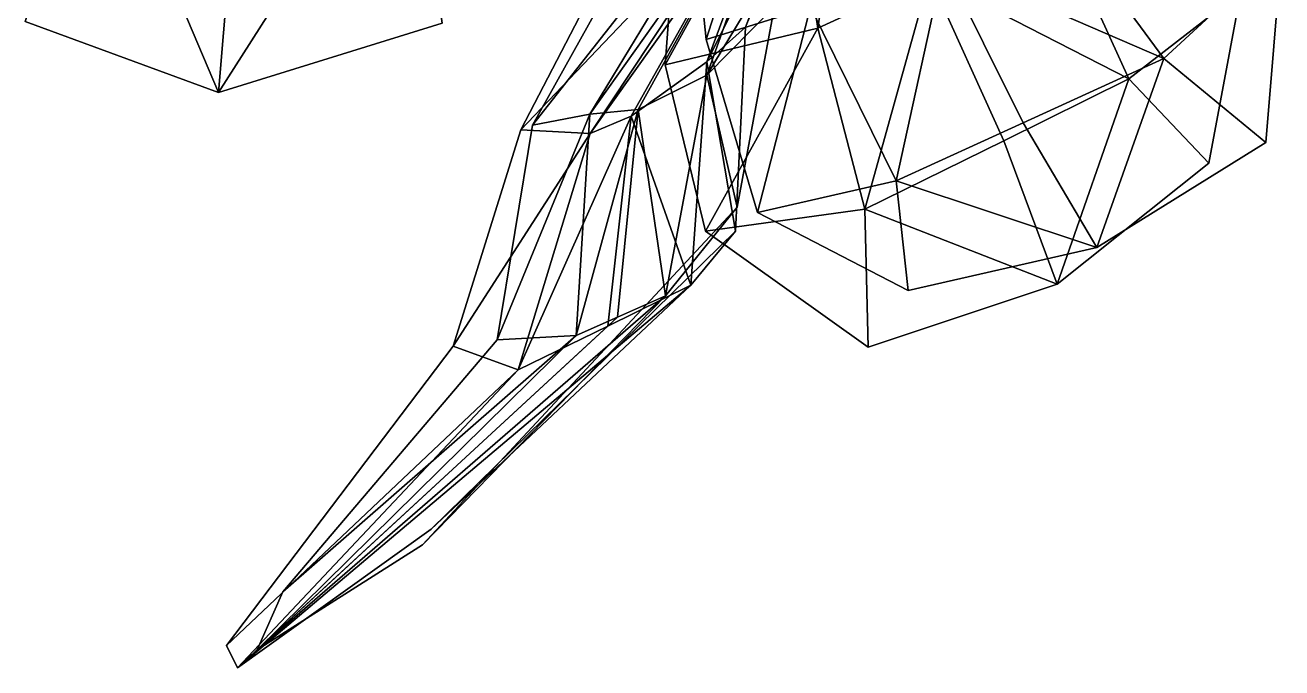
# Model space of a CAD drawing. Header units: metres. Extents: x -488 to 282, y -579 to 399.
# Drawn here: x 43.8 to 99.5, y -578.6 to -550.1 of the extents above; entities that cross this region are included whole.
import ezdxf

# ---------------------------------------------------------------- set-up
doc = ezdxf.new("R2010")
doc.units = ezdxf.units.M

msp = doc.modelspace()

# ---------------------------------------------------------------- linework, layer by layer
at = {"layer": 'coreopsi_1Petal1', "color": 3}
for points in [[(81.2993, -535.645, 66.2474), (75.7365, -550.2039, 76.8337), (79.7051, -540.3812, 64.9767)], [(81.2993, -535.645, 66.2474), (79.7051, -540.3812, 64.9767), (75.7365, -550.2039, 76.8337)], [(78.3748, -541.5342, 57.3605), (65.7755, -554.7517, 56.3562), (74.3608, -538.1999, 55.4745)], [(78.3748, -541.5342, 57.3605), (74.3608, -538.1999, 55.4745), (65.7755, -554.7517, 56.3562)], [(75.2313, -538.5134, 65.3071), (66.2959, -554.5449, 61.04955), (76.116, -542.0545, 61.6648)], [(75.2313, -538.5134, 65.3071), (76.116, -542.0545, 61.6648), (66.2959, -554.5449, 61.04955)], [(77.6607, -541.9028, 60.9049), (72.1729, -551.8794, 75.2158), (73.1525, -538.8273, 61.9068)], [(77.6607, -541.9028, 60.9049), (73.1525, -538.8273, 61.9068), (72.1729, -551.8794, 75.2158)], [(53.4838, -540.0354, 46.3878), (46.8872, -540.1389, 48.4148), (52.3943, -553.1052, 22.2687)], [(53.4838, -540.0354, 46.3878), (52.3943, -553.1052, 22.2687), (46.8872, -540.1389, 48.4148)], [(52.3943, -553.1052, 22.2687), (62.2945, -550.0221, 26.1686), (60.8235, -539.8705, 44.2941)], [(52.3943, -553.1052, 22.2687), (60.8235, -539.8705, 44.2941), (62.2945, -550.0221, 26.1686)], [(52.3943, -553.1052, 22.2687), (60.8235, -539.8705, 44.2941), (53.4838, -540.0354, 46.3878)], [(52.3943, -553.1052, 22.2687), (53.4838, -540.0354, 46.3878), (60.8235, -539.8705, 44.2941)], [(72.8403, -539.5923, 58.8996), (73.9986, -550.7468, 43.7597), (76.8996, -541.6389, 56.4661)], [(72.8403, -539.5923, 58.8996), (76.8996, -541.6389, 56.4661), (73.9986, -550.7468, 43.7597)], [(80.4793, -539.9982, 63.08531), (78.9373, -550.2424, 75.9522), (77.6607, -541.9028, 60.9049)], [(80.4793, -539.9982, 63.08531), (77.6607, -541.9028, 60.9049), (78.9373, -550.2424, 75.9522)], [(83.8822, -547.9609, 76.7662), (78.9373, -550.2424, 75.9522), (80.4793, -539.9982, 63.08531)], [(83.8822, -547.9609, 76.7662), (80.4793, -539.9982, 63.08531), (78.9373, -550.2424, 75.9522)], [(46.8872, -540.1389, 48.4148), (43.8212, -549.9476, 30.4711), (52.3943, -553.1052, 22.2687)], [(46.8872, -540.1389, 48.4148), (52.3943, -553.1052, 22.2687), (43.8212, -549.9476, 30.4711)], [(78.00774, -541.1279, 58.1498), (74.01688, -552.3261, 46.6801), (81.4377, -540.0732, 56.2927)], [(78.00774, -541.1279, 58.1498), (81.4377, -540.0732, 56.2927), (74.01688, -552.3261, 46.6801)], [(74.01688, -552.3261, 46.6801), (77.01583, -549.2942, 41.1311), (81.4377, -540.0732, 56.2927)], [(74.01688, -552.3261, 46.6801), (81.4377, -540.0732, 56.2927), (77.01583, -549.2942, 41.1311)], [(79.7051, -540.3812, 64.9767), (74.01744, -551.7366, 72.5888), (77.9473, -541.1838, 61.3631)], [(79.7051, -540.3812, 64.9767), (77.9473, -541.1838, 61.3631), (74.01744, -551.7366, 72.5888)], [(79.7051, -540.3812, 64.9767), (75.7365, -550.2039, 76.8337), (74.01744, -551.7366, 72.5888)], [(79.7051, -540.3812, 64.9767), (74.01744, -551.7366, 72.5888), (75.7365, -550.2039, 76.8337)], [(76.116, -542.0545, 61.6648), (68.8337, -554.061, 56.9692), (78.00774, -541.1279, 58.1498)], [(76.116, -542.0545, 61.6648), (78.00774, -541.1279, 58.1498), (68.8337, -554.061, 56.9692)], [(78.00774, -541.1279, 58.1498), (68.8337, -554.061, 56.9692), (70.9869, -553.8548, 51.01641)], [(78.00774, -541.1279, 58.1498), (70.9869, -553.8548, 51.01641), (68.8337, -554.061, 56.9692)], [(70.9869, -553.8548, 51.01641), (74.01688, -552.3261, 46.6801), (78.00774, -541.1279, 58.1498)], [(70.9869, -553.8548, 51.01641), (78.00774, -541.1279, 58.1498), (74.01688, -552.3261, 46.6801)], [(68.8484, -554.9117, 62.6419), (65.7755, -554.7517, 56.3562), (78.3748, -541.5342, 57.3605)], [(68.8484, -554.9117, 62.6419), (78.3748, -541.5342, 57.3605), (65.7755, -554.7517, 56.3562)], [(77.9473, -541.1838, 61.3631), (68.8484, -554.9117, 62.6419), (78.3748, -541.5342, 57.3605)], [(77.9473, -541.1838, 61.3631), (78.3748, -541.5342, 57.3605), (68.8484, -554.9117, 62.6419)], [(70.672, -554.1465, 67.7809), (68.8484, -554.9117, 62.6419), (77.9473, -541.1838, 61.3631)], [(70.672, -554.1465, 67.7809), (77.9473, -541.1838, 61.3631), (68.8484, -554.9117, 62.6419)], [(77.9473, -541.1838, 61.3631), (74.01744, -551.7366, 72.5888), (70.672, -554.1465, 67.7809)], [(77.9473, -541.1838, 61.3631), (70.672, -554.1465, 67.7809), (74.01744, -551.7366, 72.5888)], [(76.8996, -541.6389, 56.4661), (73.9986, -550.7468, 43.7597), (78.6085, -549.3167, 43.9215)], [(76.8996, -541.6389, 56.4661), (78.6085, -549.3167, 43.9215), (73.9986, -550.7468, 43.7597)], [(76.116, -542.0545, 61.6648), (66.2959, -554.5449, 61.04955), (68.8337, -554.061, 56.9692)], [(76.116, -542.0545, 61.6648), (68.8337, -554.061, 56.9692), (66.2959, -554.5449, 61.04955)], [(78.9373, -550.2424, 75.9522), (72.1729, -551.8794, 75.2158), (77.6607, -541.9028, 60.9049)], [(78.9373, -550.2424, 75.9522), (77.6607, -541.9028, 60.9049), (72.1729, -551.8794, 75.2158)], [(83.8822, -547.9609, 76.7662), (89.1253, -544.6007, 75.6107), (92.7161, -552.491, 81.06998)], [(83.8822, -547.9609, 76.7662), (92.7161, -552.491, 81.06998), (89.1253, -544.6007, 75.6107)], [(94.2677, -551.5944, 35.9216), (89.4231, -544.9968, 43.5687), (84.5212, -547.369, 42.754)], [(94.2677, -551.5944, 35.9216), (84.5212, -547.369, 42.754), (89.4231, -544.9968, 43.5687)], [(89.1253, -544.6007, 75.6107), (97.6839, -548.6307, 81.331), (92.7161, -552.491, 81.06998)], [(89.1253, -544.6007, 75.6107), (92.7161, -552.491, 81.06998), (97.6839, -548.6307, 81.331)], [(94.2677, -551.5944, 35.9216), (99.4969, -546.7548, 37.3159), (89.4231, -544.9968, 43.5687)], [(94.2677, -551.5944, 35.9216), (89.4231, -544.9968, 43.5687), (99.4969, -546.7548, 37.3159)], [(94.2677, -551.5944, 35.9216), (98.79, -555.3212, 17.8467), (99.4969, -546.7548, 37.3159)], [(94.2677, -551.5944, 35.9216), (99.4969, -546.7548, 37.3159), (98.79, -555.3212, 17.8467)], [(84.5212, -547.369, 42.754), (78.6085, -549.3167, 43.9215), (82.407, -557.0147, 38.3298)], [(84.5212, -547.369, 42.754), (82.407, -557.0147, 38.3298), (78.6085, -549.3167, 43.9215)], [(84.5212, -547.369, 42.754), (82.407, -557.0147, 38.3298), (88.02884, -554.4507, 37.1174)], [(84.5212, -547.369, 42.754), (88.02884, -554.4507, 37.1174), (82.407, -557.0147, 38.3298)], [(88.02884, -554.4507, 37.1174), (94.2677, -551.5944, 35.9216), (84.5212, -547.369, 42.754)], [(88.02884, -554.4507, 37.1174), (84.5212, -547.369, 42.754), (94.2677, -551.5944, 35.9216)], [(81.02759, -558.2745, 83.4751), (78.9373, -550.2424, 75.9522), (83.8822, -547.9609, 76.7662)], [(81.02759, -558.2745, 83.4751), (83.8822, -547.9609, 76.7662), (78.9373, -550.2424, 75.9522)], [(87.1803, -555.2366, 82.2809), (81.02759, -558.2745, 83.4751), (83.8822, -547.9609, 76.7662)], [(87.1803, -555.2366, 82.2809), (83.8822, -547.9609, 76.7662), (81.02759, -558.2745, 83.4751)], [(83.8822, -547.9609, 76.7662), (92.7161, -552.491, 81.06998), (87.1803, -555.2366, 82.2809)], [(83.8822, -547.9609, 76.7662), (87.1803, -555.2366, 82.2809), (92.7161, -552.491, 81.06998)], [(97.6839, -548.6307, 81.331), (96.2663, -556.2326, 99.2168), (92.7161, -552.491, 81.06998)], [(97.6839, -548.6307, 81.331), (92.7161, -552.491, 81.06998), (96.2663, -556.2326, 99.2168)], [(73.9986, -550.7468, 43.7597), (76.2721, -558.4131, 38.08977), (78.6085, -549.3167, 43.9215)], [(73.9986, -550.7468, 43.7597), (78.6085, -549.3167, 43.9215), (76.2721, -558.4131, 38.08977)], [(74.01688, -552.3261, 46.6801), (75.3707, -558.1827, 36.3101), (77.01583, -549.2942, 41.1311)], [(74.01688, -552.3261, 46.6801), (77.01583, -549.2942, 41.1311), (75.3707, -558.1827, 36.3101)], [(78.6085, -549.3167, 43.9215), (76.2721, -558.4131, 38.08977), (82.407, -557.0147, 38.3298)], [(78.6085, -549.3167, 43.9215), (82.407, -557.0147, 38.3298), (76.2721, -558.4131, 38.08977)], [(78.9373, -550.2424, 75.9522), (73.9618, -559.2397, 82.1137), (72.1729, -551.8794, 75.2158)], [(78.9373, -550.2424, 75.9522), (72.1729, -551.8794, 75.2158), (73.9618, -559.2397, 82.1137)], [(81.02759, -558.2745, 83.4751), (73.9618, -559.2397, 82.1137), (78.9373, -550.2424, 75.9522)], [(81.02759, -558.2745, 83.4751), (78.9373, -550.2424, 75.9522), (73.9618, -559.2397, 82.1137)], [(75.7365, -550.2039, 76.8337), (75.2894, -559.2402, 80.607), (74.01744, -551.7366, 72.5888)], [(75.7365, -550.2039, 76.8337), (74.01744, -551.7366, 72.5888), (75.2894, -559.2402, 80.607)], [(70.672, -554.1465, 67.7809), (74.01744, -551.7366, 72.5888), (73.3161, -561.6367, 75.1286)], [(70.672, -554.1465, 67.7809), (73.3161, -561.6367, 75.1286), (74.01744, -551.7366, 72.5888)], [(74.01744, -551.7366, 72.5888), (75.2894, -559.2402, 80.607), (73.3161, -561.6367, 75.1286)], [(74.01744, -551.7366, 72.5888), (73.3161, -561.6367, 75.1286), (75.2894, -559.2402, 80.607)], [(91.2996, -559.9729, 12.9058), (94.2677, -551.5944, 35.9216), (88.02884, -554.4507, 37.1174)], [(91.2996, -559.9729, 12.9058), (88.02884, -554.4507, 37.1174), (94.2677, -551.5944, 35.9216)], [(91.2996, -559.9729, 12.9058), (98.79, -555.3212, 17.8467), (94.2677, -551.5944, 35.9216)], [(91.2996, -559.9729, 12.9058), (94.2677, -551.5944, 35.9216), (98.79, -555.3212, 17.8467)], [(72.1949, -562.105, 41.5293), (74.01688, -552.3261, 46.6801), (70.9869, -553.8548, 51.01641)], [(72.1949, -562.105, 41.5293), (70.9869, -553.8548, 51.01641), (74.01688, -552.3261, 46.6801)], [(72.1949, -562.105, 41.5293), (75.3707, -558.1827, 36.3101), (74.01688, -552.3261, 46.6801)], [(72.1949, -562.105, 41.5293), (74.01688, -552.3261, 46.6801), (75.3707, -558.1827, 36.3101)], [(87.1803, -555.2366, 82.2809), (92.7161, -552.491, 81.06998), (89.5434, -561.5997, 106.3915)], [(87.1803, -555.2366, 82.2809), (89.5434, -561.5997, 106.3915), (92.7161, -552.491, 81.06998)], [(92.7161, -552.491, 81.06998), (96.2663, -556.2326, 99.2168), (89.5434, -561.5997, 106.3915)], [(92.7161, -552.491, 81.06998), (89.5434, -561.5997, 106.3915), (96.2663, -556.2326, 99.2168)], [(70.9869, -553.8548, 51.01641), (68.8337, -554.061, 56.9692), (68.2347, -563.8663, 54.06215)], [(70.9869, -553.8548, 51.01641), (68.2347, -563.8663, 54.06215), (68.8337, -554.061, 56.9692)], [(70.9869, -553.8548, 51.01641), (68.2347, -563.8663, 54.06215), (70.05723, -563.0629, 48.08867)], [(70.9869, -553.8548, 51.01641), (70.05723, -563.0629, 48.08867), (68.2347, -563.8663, 54.06215)], [(70.05723, -563.0629, 48.08867), (72.1949, -562.105, 41.5293), (70.9869, -553.8548, 51.01641)], [(70.05723, -563.0629, 48.08867), (70.9869, -553.8548, 51.01641), (72.1949, -562.105, 41.5293)], [(66.2959, -554.5449, 61.04955), (64.7356, -564.0619, 59.2934), (68.8337, -554.061, 56.9692)], [(66.2959, -554.5449, 61.04955), (68.8337, -554.061, 56.9692), (64.7356, -564.0619, 59.2934)], [(68.8337, -554.061, 56.9692), (64.7356, -564.0619, 59.2934), (68.2347, -563.8663, 54.06215)], [(68.8337, -554.061, 56.9692), (68.2347, -563.8663, 54.06215), (64.7356, -564.0619, 59.2934)], [(65.6689, -565.3977, 64.9684), (68.8484, -554.9117, 62.6419), (70.672, -554.1465, 67.7809)], [(65.6689, -565.3977, 64.9684), (70.672, -554.1465, 67.7809), (68.8484, -554.9117, 62.6419)], [(69.639, -563.4503, 70.3496), (65.6689, -565.3977, 64.9684), (70.672, -554.1465, 67.7809)], [(69.639, -563.4503, 70.3496), (70.672, -554.1465, 67.7809), (65.6689, -565.3977, 64.9684)], [(70.672, -554.1465, 67.7809), (73.3161, -561.6367, 75.1286), (69.639, -563.4503, 70.3496)], [(70.672, -554.1465, 67.7809), (69.639, -563.4503, 70.3496), (73.3161, -561.6367, 75.1286)], [(88.02884, -554.4507, 37.1174), (82.407, -557.0147, 38.3298), (91.2996, -559.9729, 12.9058)], [(88.02884, -554.4507, 37.1174), (91.2996, -559.9729, 12.9058), (82.407, -557.0147, 38.3298)], [(68.8484, -554.9117, 62.6419), (62.7845, -564.3365, 58.3908), (65.7755, -554.7517, 56.3562)], [(68.8484, -554.9117, 62.6419), (65.7755, -554.7517, 56.3562), (62.7845, -564.3365, 58.3908)], [(65.6689, -565.3977, 64.9684), (62.7845, -564.3365, 58.3908), (68.8484, -554.9117, 62.6419)], [(65.6689, -565.3977, 64.9684), (68.8484, -554.9117, 62.6419), (62.7845, -564.3365, 58.3908)], [(89.5434, -561.5997, 106.3915), (81.02759, -558.2745, 83.4751), (87.1803, -555.2366, 82.2809)], [(89.5434, -561.5997, 106.3915), (87.1803, -555.2366, 82.2809), (81.02759, -558.2745, 83.4751)], [(76.2721, -558.4131, 38.08977), (82.9363, -561.8793, 20.1099), (82.407, -557.0147, 38.3298)], [(76.2721, -558.4131, 38.08977), (82.407, -557.0147, 38.3298), (82.9363, -561.8793, 20.1099)], [(82.407, -557.0147, 38.3298), (82.9363, -561.8793, 20.1099), (91.2996, -559.9729, 12.9058)], [(82.407, -557.0147, 38.3298), (91.2996, -559.9729, 12.9058), (82.9363, -561.8793, 20.1099)], [(72.1949, -562.105, 41.5293), (61.4207, -573.1422, 30.4325), (75.3707, -558.1827, 36.3101)], [(72.1949, -562.105, 41.5293), (75.3707, -558.1827, 36.3101), (61.4207, -573.1422, 30.4325)], [(81.02759, -558.2745, 83.4751), (81.1683, -564.3848, 101.4665), (73.9618, -559.2397, 82.1137)], [(81.02759, -558.2745, 83.4751), (73.9618, -559.2397, 82.1137), (81.1683, -564.3848, 101.4665)], [(89.5434, -561.5997, 106.3915), (81.1683, -564.3848, 101.4665), (81.02759, -558.2745, 83.4751)], [(89.5434, -561.5997, 106.3915), (81.02759, -558.2745, 83.4751), (81.1683, -564.3848, 101.4665)], [(75.2894, -559.2402, 80.607), (61.8083, -572.4496, 85.4514), (73.3161, -561.6367, 75.1286)], [(75.2894, -559.2402, 80.607), (73.3161, -561.6367, 75.1286), (61.8083, -572.4496, 85.4514)], [(73.3161, -561.6367, 75.1286), (61.8083, -572.4496, 85.4514), (53.2339, -578.6014, 81.6945)], [(73.3161, -561.6367, 75.1286), (53.2339, -578.6014, 81.6945), (61.8083, -572.4496, 85.4514)], [(69.639, -563.4503, 70.3496), (73.3161, -561.6367, 75.1286), (53.2339, -578.6014, 81.6945)], [(69.639, -563.4503, 70.3496), (53.2339, -578.6014, 81.6945), (73.3161, -561.6367, 75.1286)], [(54.0996, -577.7996, 35.6157), (61.4207, -573.1422, 30.4325), (72.1949, -562.105, 41.5293)], [(54.0996, -577.7996, 35.6157), (72.1949, -562.105, 41.5293), (61.4207, -573.1422, 30.4325)], [(54.0996, -577.7996, 35.6157), (72.1949, -562.105, 41.5293), (70.05723, -563.0629, 48.08867)], [(54.0996, -577.7996, 35.6157), (70.05723, -563.0629, 48.08867), (72.1949, -562.105, 41.5293)], [(70.05723, -563.0629, 48.08867), (68.2347, -563.8663, 54.06215), (54.0996, -577.7996, 35.6157)], [(70.05723, -563.0629, 48.08867), (54.0996, -577.7996, 35.6157), (68.2347, -563.8663, 54.06215)], [(53.2339, -578.6014, 81.6945), (65.6689, -565.3977, 64.9684), (69.639, -563.4503, 70.3496)], [(53.2339, -578.6014, 81.6945), (69.639, -563.4503, 70.3496), (65.6689, -565.3977, 64.9684)], [(68.2347, -563.8663, 54.06215), (55.238, -575.2328, 46.4597), (54.0996, -577.7996, 35.6157)], [(68.2347, -563.8663, 54.06215), (54.0996, -577.7996, 35.6157), (55.238, -575.2328, 46.4597)], [(64.7356, -564.0619, 59.2934), (55.238, -575.2328, 46.4597), (68.2347, -563.8663, 54.06215)], [(64.7356, -564.0619, 59.2934), (68.2347, -563.8663, 54.06215), (55.238, -575.2328, 46.4597)], [(65.6689, -565.3977, 64.9684), (52.7349, -577.6096, 71.6485), (62.7845, -564.3365, 58.3908)], [(65.6689, -565.3977, 64.9684), (62.7845, -564.3365, 58.3908), (52.7349, -577.6096, 71.6485)], [(53.2339, -578.6014, 81.6945), (52.7349, -577.6096, 71.6485), (65.6689, -565.3977, 64.9684)], [(53.2339, -578.6014, 81.6945), (65.6689, -565.3977, 64.9684), (52.7349, -577.6096, 71.6485)]]:
    msp.add_3dface(points, dxfattribs=at)

doc.saveas('drawing.dxf')
